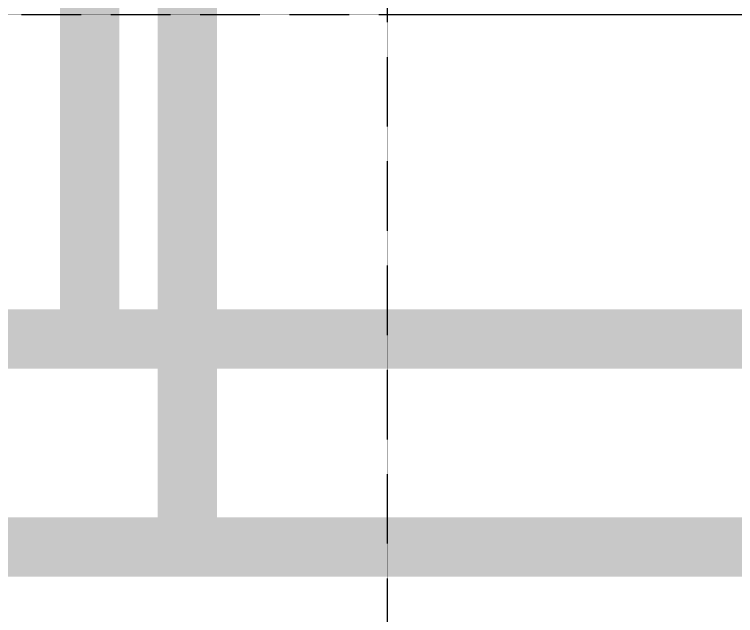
# Model space of a CAD drawing. Extents: x 225000 to 2157367, y 208400 to 840900.
# Drawn here: x 500699 to 501911, y 414391 to 415402 of the extents above; entities that cross this region are included whole.
import ezdxf

# ---------------------------------------------------------------- set-up
doc = ezdxf.new("R2010")
doc.units = 0
doc.header["$LTSCALE"] = 10
doc.linetypes.add('XFDC20$0$HIDDEN2', pattern=[0.1875, 0.125, -0.0625])
for name, color, linetype in [('XFDC20$0$A-C-2800 (PH2)', 195, 'XFDC20$0$HIDDEN2'), ('XFM2P20L-DC$0$M-PIPE-CHWR13', 94, 'Continuous'), ('XFM2P20L-DC$0$M-PIPE-CHWS5', 144, 'Continuous'), ('XFM2Q20-DC$0$RACK-DC1-600X1200', 6, 'Continuous')]:
    doc.layers.add(name, color=color, linetype=linetype)

# ---------------------------------------------------------------- blocks, each defined once
blk = doc.blocks.new('XFDC20')
at = {"layer": 'XFDC20$0$A-C-2800 (PH2)', "ltscale": 0.3}
for p, q in [((501325.6, 211277.3), (501325.6, 222602.3)), ((498925.6, 215402.3), (511825.6, 215402.3))]:
    blk.add_line(p, q, dxfattribs=at)
blk = doc.blocks.new('XFM2Q20-DC')
at = {"layer": 'XFM2Q20-DC$0$RACK-DC1-600X1200'}
blk.add_line((501325.6, 215402.3), (501935.6, 215402.3), dxfattribs=at)
blk = doc.blocks.new('XFM2P20L-DC')
at = {"layer": 'XFM2P20L-DC$0$M-PIPE-CHWR13', "const_width": 100}
for points in [[(500825.2, 215613.8), (500825.2, 214858.4)], [(499810.2, 214856.3), (507778.6, 214856.3)]]:
    blk.add_lwpolyline(points, dxfattribs=at)
at = {"layer": 'XFM2P20L-DC$0$M-PIPE-CHWS5', "const_width": 100}
for points in [[(500989.2, 215614), (500989.2, 214508.4)], [(500160.2, 214506.3), (507791.4, 214506.3)]]:
    blk.add_lwpolyline(points, dxfattribs=at)

msp = doc.modelspace()

# ---------------------------------------------------------------- block references
for name in ['XFM2P20L-DC', 'XFDC20', 'XFM2Q20-DC']:
    msp.add_blockref(name, (0, 200000))

doc.saveas('drawing.dxf')
